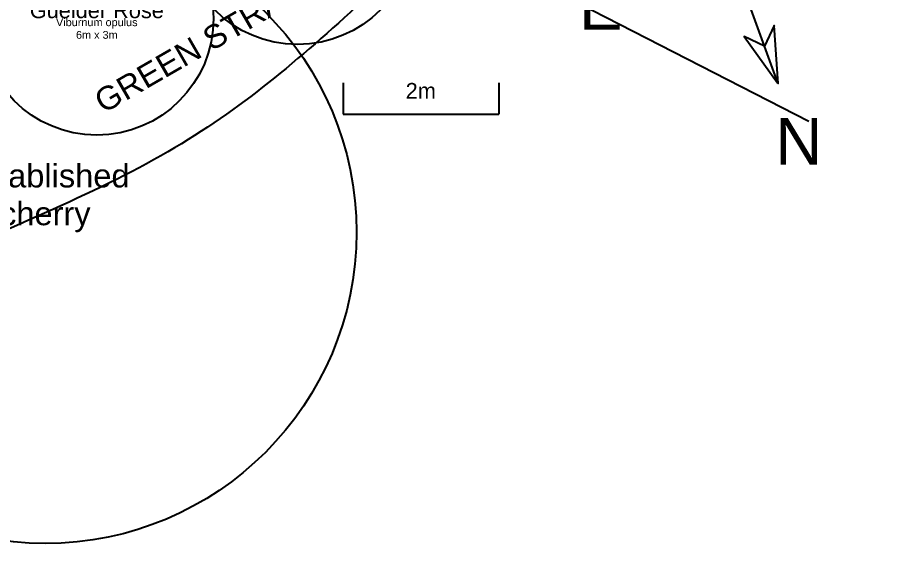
# Model space of a CAD drawing. Header units: metres. Extents: x -41.4 to -4.8, y -51 to -18.
# Drawn here: x -23.56 to -12.29, y -48.19 to -41.43 of the extents above; entities that cross this region are included whole.
import ezdxf

# ---------------------------------------------------------------- set-up
doc = ezdxf.new("R2010")
doc.units = ezdxf.units.M
for name, color, linetype, lineweight, true_color in [('Areas', 30, 'Continuous', 25, 0xff7f00), ('Ground cover', 253, 'Continuous', 25, 0xa0a0a4), ('Legend', 40, 'Continuous', 25, 0xffbb00), ('Legend & names', 2, 'Continuous', 25, 0xffff00), ('Plant - Shrub', 3, 'Continuous', 25, 0x00ff00), ('Plant - Tree', 3, 'Continuous', 25, 0x00ff00), ('Plant label', 30, 'Continuous', 25, 0xff7f00), ('Services', 216, 'Continuous', 25, 0x800080)]:
    doc.layers.add(name, color=color, linetype=linetype, lineweight=lineweight, true_color=true_color)
doc.styles.add('textstyle121', font='')
doc.styles.add('textstyle122', font='')
doc.styles.add('textstyle139', font='')
doc.styles.add('textstyle141', font='')
doc.styles.add('textstyle25', font='')
doc.styles.add('textstyle29', font='')
doc.styles.add('textstyle31', font='')
doc.styles.add('textstyle33', font='')
doc.styles.add('textstyle34', font='')
doc.styles.add('textstyle85', font='')
doc.styles.add('textstyle86', font='')
doc.styles.get('textstyle121').set_extended_font_data('Arial')
doc.styles.get('textstyle122').set_extended_font_data('Arial')
doc.styles.get('textstyle139').set_extended_font_data('Arial')
doc.styles.get('textstyle141').set_extended_font_data('Arial')
doc.styles.get('textstyle25').set_extended_font_data('Arial')
doc.styles.get('textstyle29').set_extended_font_data('Arial')
doc.styles.get('textstyle31').set_extended_font_data('Arial')
doc.styles.get('textstyle33').set_extended_font_data('Arial')
doc.styles.get('textstyle34').set_extended_font_data('Arial')
doc.styles.get('textstyle85').set_extended_font_data('Arial')
doc.styles.get('textstyle86').set_extended_font_data('Arial')

# ---------------------------------------------------------------- blocks, each defined once
blk = doc.blocks.new('Shrub - Viburnum opulus')
at = {"layer": 'Plant - Shrub'}
blk.add_circle((0, 0), 1.5, dxfattribs=at)
at = {"layer": 'Plant - Shrub', "insert": (0, 0), "char_height": 0.2, "attachment_point": 8, "line_spacing_factor": 0.971628, "style": 'textstyle122'}
blk.add_mtext('\\c32767;Guelder Rose', dxfattribs=at)
at = {"layer": 'Plant label', "insert": (0, 0), "char_height": 0.1, "attachment_point": 2, "line_spacing_factor": 0.971628, "style": 'textstyle121'}
blk.add_mtext('\\c32767;Viburnum opulus\\P6m x 3m', dxfattribs=at)
blk = doc.blocks.new("Shrub - Hamamelis x intermedia 'Diane'")
at = {"layer": 'Plant - Shrub'}
blk.add_circle((0, 0), 1.5, dxfattribs=at)
at = {"layer": 'Plant - Shrub', "insert": (0, 0), "char_height": 0.15, "attachment_point": 8, "line_spacing_factor": 0.971628, "style": 'textstyle86'}
blk.add_mtext("\\c32767;Witchhazel 'Diane'", dxfattribs=at)
at = {"layer": 'Plant label', "insert": (0, 0), "char_height": 0.1, "attachment_point": 2, "line_spacing_factor": 0.971628, "style": 'textstyle85'}
blk.add_mtext("\\c32767;Hamamelis x intermedia 'Diane'\\P3.5m x 3.5m", dxfattribs=at)
blk = doc.blocks.new('Legend')
at = {"layer": 'Legend'}
for p, q in [((0.94, 0.342), (-0.94, -0.342)), ((-5, -1.6), (-5, -2)), ((-3, -1.6), (-3, -2)), ((-5, -2), (-3, -2))]:
    blk.add_line(p, q, dxfattribs=at)
for points in [[(-0.342, 0.94), (0.581, -1.597)], [(0.414, -1.126), (0.151, -1.003), (0.581, -1.597), (0.589, -1.608), (0.537, -0.863), (0.414, -1.126)]]:
    blk.add_lwpolyline(points, dxfattribs=at)
for s, insert, char_height, attachment_point, style in [('S', (-0.616, 1.691), 0.6, 5, 'textstyle34'), ('W', (1.691, 0.616), 0.6, 5, 'textstyle31'), ('E', (-1.691, -0.616), 0.6, 5, 'textstyle33'), ('2m', (-4.004, -1.6), 0.2, 2, 'textstyle25'), ('N', (0.855, -2.349), 0.6, 5, 'textstyle29')]:
    blk.add_mtext(s, dxfattribs=dict(at, insert=insert, char_height=char_height, attachment_point=attachment_point, style=style))

msp = doc.modelspace()

# ---------------------------------------------------------------- linework, layer by layer
at = {"layer": 'Areas'}
msp.add_open_spline([(-14.373, -37.243), (-17.663, -39.844), (-19.433, -41.559), (-21.644, -43.377), (-25.406, -44.803), (-27.918, -46.43), (-27.918, -46.43), (-27.918, -46.43)], degree=3, dxfattribs=at)
at = {"layer": 'Plant - Tree'}
msp.add_circle((-23.202, -44.191), 4, dxfattribs=at)
at = {"layer": 'Services'}
msp.add_line((-32.626, -32.874), (-13.387, -42.763), dxfattribs=at)

# ---------------------------------------------------------------- block references
at = {"layer": 'Ground cover'}
msp.add_blockref("Shrub - Hamamelis x intermedia 'Diane'", (-19.96, -40.277), dxfattribs=at)
at = {"layer": 'Legend & names'}
msp.add_blockref('Legend', (-14.372, -40.672), dxfattribs=at)
at = {"layer": 'Plant - Shrub'}
msp.add_blockref('Shrub - Viburnum opulus', (-22.54, -41.442), dxfattribs=at)

# ---------------------------------------------------------------- texts
at = {"layer": 'Ground cover', "insert": (-20.477, -41.533), "char_height": 0.3, "attachment_point": 8, "rotation": 30, "line_spacing_factor": 0.971628, "style": 'textstyle139'}
msp.add_mtext('GREEN STRAWBERRY', dxfattribs=at)
at = {"layer": 'Plant - Tree', "insert": (-23.202, -44.191), "char_height": 0.3, "attachment_point": 8, "line_spacing_factor": 0.971628, "style": 'textstyle141'}
msp.add_mtext('\\c32767;Established\\Pcherry', dxfattribs=at)

doc.saveas('drawing.dxf')
